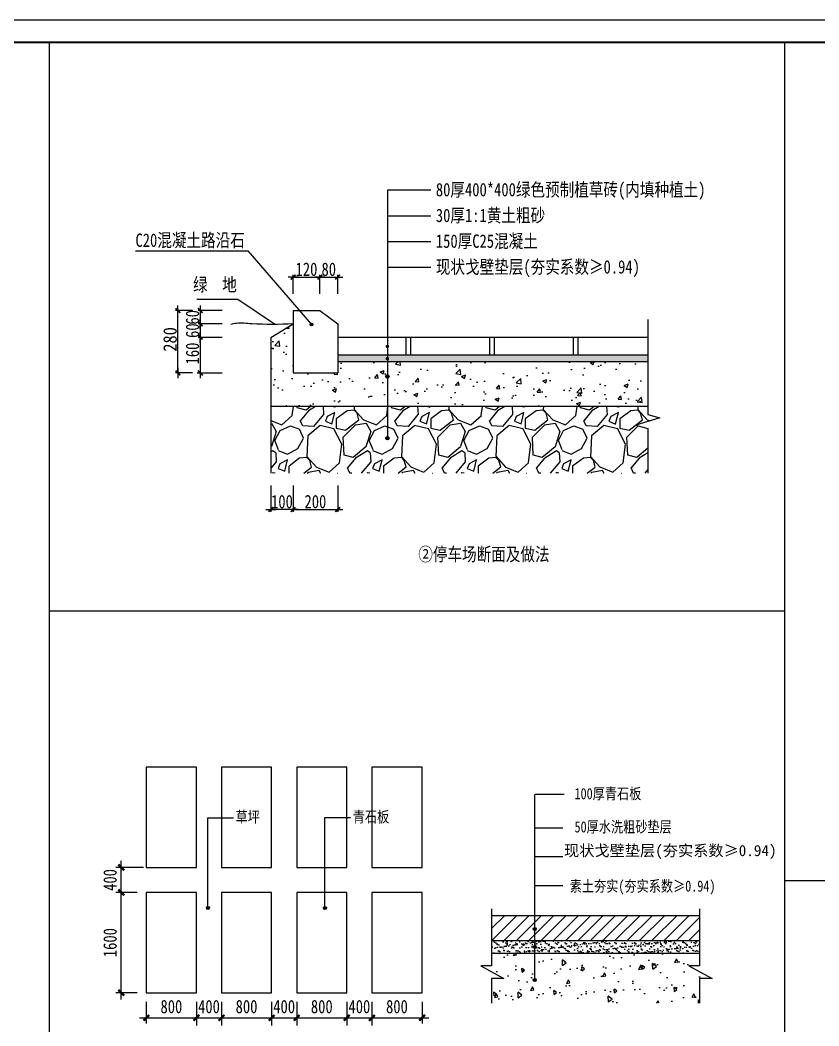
# Model space of a CAD drawing. Header units: inches. Extents: x -2316 to 955, y -265 to 742.
# Drawn here: x -1499.1 to -1319.9, y -70.7 to 155.1 of the extents above; entities that cross this region are included whole.
import ezdxf

# ---------------------------------------------------------------- set-up
doc = ezdxf.new("R2010")
doc.units = ezdxf.units.IN
doc.header["$LTSCALE"] = 1000
doc.header["$MEASUREMENT"] = 0
doc.layers.add('0zd', color=255, linetype='Continuous')
doc.layers.add('文字和字符', color=7, linetype='Continuous')
doc.styles.add('HTZ', font='simhei.ttf', dxfattribs={"width": 0.55})
doc.styles.get("Standard").update_dxf_attribs({"font": ''})
doc.styles.add('宋体', font='', dxfattribs={"width": 0.8})
doc.styles.add('样式 2', font='')
doc.styles.get('Standard').set_extended_font_data('SimSun')
doc.styles.get('宋体').set_extended_font_data('SimSun')
doc.styles.get('样式 2').set_extended_font_data('SimSun')
doc.dimstyles.new('ISO-25', dxfattribs={"dimtxt": 2.5, "dimasz": 2.5, "dimexe": 1.25, "dimexo": 0.625, "dimtad": 1, "dimtxsty": 'Standard', "dimblk": 'ARCHTICK', "dimcen": 2.5, "dimadec": 0, "dimazin": 0, "dimtfac": 1, "dimtmove": 0, "dimatfit": 3, "dimldrblk": 'ARCHTICK', "dimfxl": 1.25, "dimarcsym": 0})

# ---------------------------------------------------------------- blocks, each defined once
blk = doc.blocks.new('TKK')
at = {"layer": '文字和字符'}
blk.add_lwpolyline([(0, 0), (1189, 0), (1189, 841), (0, 841)], close=True, dxfattribs=at)
at = {"layer": '文字和字符', "const_width": 1}
blk.add_lwpolyline([(25, 10), (1179, 10), (1179, 831), (25, 831)], close=True, dxfattribs=at)
blk = doc.blocks.new('_DIMX')
blk.add_line((-150, 0), (150, 0))
at = {"const_width": 50}
blk.add_lwpolyline([(-70, -70), (70, 70)], dxfattribs=at)
blk = doc.blocks.new('_ArchTick')
at = {"color": 0, "linetype": 'ByBlock', "const_width": 0.4}
blk.add_lwpolyline([(-0.5, -0.5), (0.5, 0.5)], dxfattribs=at)
blk = doc.blocks.new('*D137')
at = {"color": 0, "lineweight": -2, "transparency": 16777216}
for p, q in [((-1470.81, -65.26), (-1470.81, -70.11)), ((-1459.56, -65.26), (-1459.56, -70.11)), ((-1472.31, -68.86), (-1458.06, -68.86))]:
    blk.add_line(p, q, dxfattribs=at)
at = {"layer": 'Defpoints', "color": 0, "transparency": 16777216}
for p in [(-1470.81, -64.64), (-1459.56, -64.64), (-1459.56, -68.86)]:
    blk.add_point(p, dxfattribs=at)
at = {"color": 0, "lineweight": -2, "transparency": 16777216, "xscale": 1.3, "yscale": 1.3, "zscale": 1.3, "rotation": 180}
blk.add_blockref('_ArchTick', (-1470.81, -68.86), dxfattribs=at)
at = {"color": 0, "lineweight": -2, "transparency": 16777216, "xscale": 1.3, "yscale": 1.3, "zscale": 1.3}
blk.add_blockref('_ArchTick', (-1459.56, -68.86), dxfattribs=at)
at = {"color": 0, "transparency": 16777216, "insert": (-1465.18, -66.36), "char_height": 3, "attachment_point": 5}
blk.add_mtext('{\\W0.8;800}', dxfattribs=at)
blk = doc.blocks.new('*D138')
at = {"color": 0, "lineweight": -2, "transparency": 16777216}
for p, q in [((-1453.93, -65.26), (-1453.93, -70.11)), ((-1442.68, -65.26), (-1442.68, -70.11)), ((-1455.43, -68.86), (-1441.18, -68.86))]:
    blk.add_line(p, q, dxfattribs=at)
at = {"layer": 'Defpoints', "color": 0, "transparency": 16777216}
for p in [(-1453.93, -64.64), (-1442.68, -64.64), (-1442.68, -68.86)]:
    blk.add_point(p, dxfattribs=at)
at = {"color": 0, "lineweight": -2, "transparency": 16777216, "xscale": 1.3, "yscale": 1.3, "zscale": 1.3, "rotation": 180}
blk.add_blockref('_ArchTick', (-1453.93, -68.86), dxfattribs=at)
at = {"color": 0, "lineweight": -2, "transparency": 16777216, "xscale": 1.3, "yscale": 1.3, "zscale": 1.3}
blk.add_blockref('_ArchTick', (-1442.68, -68.86), dxfattribs=at)
at = {"color": 0, "transparency": 16777216, "insert": (-1448.31, -66.36), "char_height": 3, "attachment_point": 5}
blk.add_mtext('{\\W0.8;800}', dxfattribs=at)
blk = doc.blocks.new('*D139')
at = {"color": 0, "lineweight": -2, "transparency": 16777216}
for p, q in [((-1437.06, -65.26), (-1437.06, -70.11)), ((-1425.81, -65.26), (-1425.81, -70.11)), ((-1438.56, -68.86), (-1424.31, -68.86))]:
    blk.add_line(p, q, dxfattribs=at)
at = {"layer": 'Defpoints', "color": 0, "transparency": 16777216}
for p in [(-1437.06, -64.64), (-1425.81, -64.64), (-1425.81, -68.86)]:
    blk.add_point(p, dxfattribs=at)
at = {"color": 0, "lineweight": -2, "transparency": 16777216, "xscale": 1.3, "yscale": 1.3, "zscale": 1.3, "rotation": 180}
blk.add_blockref('_ArchTick', (-1437.06, -68.86), dxfattribs=at)
at = {"color": 0, "lineweight": -2, "transparency": 16777216, "xscale": 1.3, "yscale": 1.3, "zscale": 1.3}
blk.add_blockref('_ArchTick', (-1425.81, -68.86), dxfattribs=at)
at = {"color": 0, "transparency": 16777216, "insert": (-1431.43, -66.36), "char_height": 3, "attachment_point": 5}
blk.add_mtext('{\\W0.8;800}', dxfattribs=at)
blk = doc.blocks.new('*D140')
at = {"color": 0, "lineweight": -2, "transparency": 16777216}
for p, q in [((-1420.18, -65.26), (-1420.18, -70.11)), ((-1408.93, -65.26), (-1408.93, -70.11)), ((-1421.68, -68.86), (-1407.43, -68.86))]:
    blk.add_line(p, q, dxfattribs=at)
at = {"layer": 'Defpoints', "color": 0, "transparency": 16777216}
for p in [(-1420.18, -64.64), (-1408.93, -64.64), (-1408.93, -68.86)]:
    blk.add_point(p, dxfattribs=at)
at = {"color": 0, "lineweight": -2, "transparency": 16777216, "xscale": 1.3, "yscale": 1.3, "zscale": 1.3, "rotation": 180}
blk.add_blockref('_ArchTick', (-1420.18, -68.86), dxfattribs=at)
at = {"color": 0, "lineweight": -2, "transparency": 16777216, "xscale": 1.3, "yscale": 1.3, "zscale": 1.3}
blk.add_blockref('_ArchTick', (-1408.93, -68.86), dxfattribs=at)
at = {"color": 0, "transparency": 16777216, "insert": (-1414.56, -66.36), "char_height": 3, "attachment_point": 5}
blk.add_mtext('{\\W0.8;800}', dxfattribs=at)
blk = doc.blocks.new('*D141')
at = {"color": 0, "lineweight": -2, "transparency": 16777216}
for p, q in [((-1476.43, -64.73), (-1476.43, -39.23)), ((-1472.84, -40.73), (-1477.68, -40.73)), ((-1472.84, -63.23), (-1477.68, -63.23))]:
    blk.add_line(p, q, dxfattribs=at)
at = {"layer": 'Defpoints', "color": 0, "transparency": 16777216}
for p in [(-1476.43, -40.73), (-1472.21, -40.73), (-1472.21, -63.23)]:
    blk.add_point(p, dxfattribs=at)
at = {"color": 0, "lineweight": -2, "transparency": 16777216, "xscale": 1.3, "yscale": 1.3, "zscale": 1.3}
for p, rotation in [((-1476.43, -40.73), 90), ((-1476.43, -63.23), 270)]:
    blk.add_blockref('_ArchTick', p, dxfattribs=dict(at, rotation=rotation))
at = {"color": 0, "transparency": 16777216, "insert": (-1478.93, -51.98), "char_height": 3, "attachment_point": 5, "rotation": 90}
blk.add_mtext('{\\W0.8;1600}', dxfattribs=at)
blk = doc.blocks.new('*D142')
at = {"color": 0, "lineweight": -2, "transparency": 16777216}
for p, q in [((-1459.56, -65.26), (-1459.56, -70.11)), ((-1453.93, -65.26), (-1453.93, -70.11)), ((-1461.06, -68.86), (-1452.43, -68.86))]:
    blk.add_line(p, q, dxfattribs=at)
at = {"layer": 'Defpoints', "color": 0, "transparency": 16777216}
for p in [(-1459.56, -64.64), (-1453.93, -64.64), (-1453.93, -68.86)]:
    blk.add_point(p, dxfattribs=at)
at = {"color": 0, "lineweight": -2, "transparency": 16777216, "xscale": 1.3, "yscale": 1.3, "zscale": 1.3, "rotation": 180}
blk.add_blockref('_ArchTick', (-1459.56, -68.86), dxfattribs=at)
at = {"color": 0, "lineweight": -2, "transparency": 16777216, "xscale": 1.3, "yscale": 1.3, "zscale": 1.3}
blk.add_blockref('_ArchTick', (-1453.93, -68.86), dxfattribs=at)
at = {"color": 0, "transparency": 16777216, "insert": (-1456.74, -66.36), "char_height": 3, "attachment_point": 5}
blk.add_mtext('{\\W0.8;400}', dxfattribs=at)
blk = doc.blocks.new('*D143')
at = {"color": 0, "lineweight": -2, "transparency": 16777216}
for p, q in [((-1442.68, -65.26), (-1442.68, -70.11)), ((-1437.06, -65.26), (-1437.06, -70.11)), ((-1444.18, -68.86), (-1435.56, -68.86))]:
    blk.add_line(p, q, dxfattribs=at)
at = {"layer": 'Defpoints', "color": 0, "transparency": 16777216}
for p in [(-1442.68, -64.64), (-1437.06, -64.64), (-1437.06, -68.86)]:
    blk.add_point(p, dxfattribs=at)
at = {"color": 0, "lineweight": -2, "transparency": 16777216, "xscale": 1.3, "yscale": 1.3, "zscale": 1.3, "rotation": 180}
blk.add_blockref('_ArchTick', (-1442.68, -68.86), dxfattribs=at)
at = {"color": 0, "lineweight": -2, "transparency": 16777216, "xscale": 1.3, "yscale": 1.3, "zscale": 1.3}
blk.add_blockref('_ArchTick', (-1437.06, -68.86), dxfattribs=at)
at = {"color": 0, "transparency": 16777216, "insert": (-1439.87, -66.36), "char_height": 3, "attachment_point": 5}
blk.add_mtext('{\\W0.8;400}', dxfattribs=at)
blk = doc.blocks.new('*D144')
at = {"color": 0, "lineweight": -2, "transparency": 16777216}
for p, q in [((-1425.81, -65.26), (-1425.81, -70.11)), ((-1420.18, -65.26), (-1420.18, -70.11)), ((-1427.31, -68.86), (-1418.68, -68.86))]:
    blk.add_line(p, q, dxfattribs=at)
at = {"layer": 'Defpoints', "color": 0, "transparency": 16777216}
for p in [(-1425.81, -64.64), (-1420.18, -64.64), (-1420.18, -68.86)]:
    blk.add_point(p, dxfattribs=at)
at = {"color": 0, "lineweight": -2, "transparency": 16777216, "xscale": 1.3, "yscale": 1.3, "zscale": 1.3, "rotation": 180}
blk.add_blockref('_ArchTick', (-1425.81, -68.86), dxfattribs=at)
at = {"color": 0, "lineweight": -2, "transparency": 16777216, "xscale": 1.3, "yscale": 1.3, "zscale": 1.3}
blk.add_blockref('_ArchTick', (-1420.18, -68.86), dxfattribs=at)
at = {"color": 0, "transparency": 16777216, "insert": (-1422.99, -66.36), "char_height": 3, "attachment_point": 5}
blk.add_mtext('{\\W0.8;400}', dxfattribs=at)
blk = doc.blocks.new('*D145')
at = {"color": 0, "lineweight": -2, "transparency": 16777216}
for p, q in [((-1476.43, -42.23), (-1476.43, -33.61)), ((-1471.43, -35.11), (-1477.68, -35.11)), ((-1472.84, -40.73), (-1477.68, -40.73))]:
    blk.add_line(p, q, dxfattribs=at)
at = {"layer": 'Defpoints', "color": 0, "transparency": 16777216}
for p in [(-1476.43, -35.11), (-1470.81, -35.11), (-1472.21, -40.73)]:
    blk.add_point(p, dxfattribs=at)
at = {"color": 0, "lineweight": -2, "transparency": 16777216, "xscale": 1.3, "yscale": 1.3, "zscale": 1.3}
for p, rotation in [((-1476.43, -35.11), 90), ((-1476.43, -40.73), 270)]:
    blk.add_blockref('_ArchTick', p, dxfattribs=dict(at, rotation=rotation))
at = {"color": 0, "transparency": 16777216, "insert": (-1478.93, -37.92), "char_height": 3, "attachment_point": 5, "rotation": 90}
blk.add_mtext('{\\W0.8;400}', dxfattribs=at)

msp = doc.modelspace()

# ---------------------------------------------------------------- hatches: boundary and pattern name
h = msp.add_hatch()
h.set_pattern_fill('AR-CONC', color=252, scale=0.05, style=0)
h.set_pattern_definition([(50, (-1401.341, 73.19), (9.1092, -0.797), [0.9525, -10.4775]), (355, (-1401.341, 73.19), (-1.7622, 9.5528), [0.762, -8.382]), (100.451, (-1400.582, 73.123), (7.347, 8.7559), [0.8095, -8.9045]), (46.184, (-1401.341, 75.73), (13.554, -2.102), [1.4288, -15.7163]), (96.636, (-1400.212, 75.555), (11.8702, 12.3713), [1.2143, -13.3568]), (351.184, (-1401.341, 75.73), (11.87, 12.3713), [1.143, -12.573]), (21, (-1400.071, 75.095), (7.5807, -5.1133), [0.9525, -10.4775]), (326, (-1400.071, 75.095), (3.0901, 9.2094), [0.762, -8.382]), (71.451, (-1399.44, 74.669), (10.6708, 4.0961), [0.8095, -8.9045]), (37.5, (-1401.3413, 73.1897), (0.15443, 4.22775), [0, -8.2804, 0, -8.509, 0, -8.41375]), (7.5, (-1401.3413, 73.1897), (3.341, 5.00903), [0, -4.8514, 0, -8.0899, 0, -3.20675]), (327.5, (-1404.1734, 73.1897), (6.77953, -0.28644), [0, -3.175, 0, -9.906, 0, -13.1445]), (317.5, (-1405.4434, 73.1897), (7.40646, 1.2713), [0, -4.1275, 0, -6.5786, 0, -9.3345])])
h.paths.add_polyline_path([(-1437.86, 86.88), (-1442.86, 83.88), (-1442.86, 68.38), (-1358.25, 68.38), (-1358.25, 78.38), (-1427.86, 78.38), (-1427.86, 75.88), (-1437.86, 75.88)])
h = msp.add_hatch(color=256)
edge = h.paths.add_edge_path()
edge.add_arc((-1433.74, 86.77), 0.327, 0, 360)
h = msp.add_hatch(color=256)
edge = h.paths.add_edge_path()
edge.add_arc((-1416.71, 81.83), 0.409, 0, 360)
h = msp.add_hatch()
h.set_pattern_fill('AR-SAND', color=252, scale=0.394356, angle=45, style=0)
h.set_pattern_definition([(82.5, (-3521.00874, 606.18893), (-0.55486462, 0.51973297), [0, -0.5994217, 0, -0.67040584, 0, -0.64082912]), (52.5, (-3521.0087, 606.1889), (-0.29345537, 1.28046717), [0, -0.32337223, 0, -0.54026824, 0, -0.2070371]), (12.5, (-3521.3517, 605.84594), (0.86680686, 0.86996294), [0, -0.19717819, 0, -0.70984148, 0, -0.92673749]), (2.5, (-3521.3517, 605.8459), (0.593523, 1.08300627), [0, -0.0985891, 0, -0.46534053, 0, -0.53238111])])
h.paths.add_polyline_path([(-1358.25, 79.88), (-1427.86, 79.88), (-1427.86, 78.38), (-1358.25, 78.38)])
h = msp.add_hatch(color=256)
edge = h.paths.add_edge_path()
edge.add_arc((-1416.71, 79.12), 0.409, 0, 360)
h = msp.add_hatch(color=256)
edge = h.paths.add_edge_path()
edge.add_arc((-1416.71, 75.11), 0.409, 0, 360)
h = msp.add_hatch()
h.set_pattern_fill('GRAVEL', color=252, scale=15, angle=45, style=0)
h.set_pattern_definition([(273.0128, (-1378.2175, 79.0752), (10.606635, -180.312226), [2.018, -199.7863]), (229.9697, (-1378.1114, 77.0599), (116.672723, 137.885742), [3.463, -342.8389]), (177.5104, (-1380.3388, 74.4083), (222.738631, -10.606792), [2.4418, -241.7405]), (312.2737, (-1381.8237, 67.62), (-201.525479, 222.738598), [3.15357, -312.2034]), (337.8337, (-1379.7024, 65.2866), (-180.312297, 74.246069), [3.0923, -306.1406]), (42.2737, (-1376.8386, 64.11986), (-222.738598, -201.525479), [3.15357, -312.2034]), (82.6942, (-1374.5052, 66.2412), (-31.819985, -243.951817), [4.17044, -412.87274]), (117.2553, (-1373.97485, 70.37775), (-159.0988726, 307.591526), [3.9373, -389.7948]), (166.4296, (-1375.778, 73.8779), (-222.738672, 53.032869), [3.16425, -313.2611]), (220.2364, (-1378.8539, 74.6204), (127.279142, 106.066118), [3.6125, -177.01145]), (267.3974, (-1381.6116, 72.28694), (-10.6067637, -243.951835), [4.6717, -462.50063]), (183.814, (-1371.2171, 78.0145), (-137.885826, -10.606662), [1.5945, -157.8577]), (216.4692, (-1372.8081, 77.90844), (159.0990924, 116.6725175), [3.03356, -300.32267]), (270, (-1375.248, 76.105), (10.6066, -10.6066), [2.1213, -19.092]), (248.1986, (-1377.2629, 76.6356), (31.81979, 74.246224), [1.1424, -113.0942]), (336.8014, (-1377.6872, 75.575), (-42.42641, 21.21321), [1.6155, -79.162]), (75.964, (-1376.2022, 74.9386), (10.60655, 53.03301), [2.624, -84.8403]), (206.565, (-1375.566, 77.484), (31.8198, 10.60662), [1.8974, -45.5368]), (61.3895, (-1383.839, 69.42316), (74.246313, 137.885769), [2.658, -263.1427]), (115.3462, (-1382.5662, 71.7566), (74.246286, -159.098999), [2.2299, -220.7611]), (338.1986, (-1377.6872, 79.6055), (-74.246224, 31.81979), [2.2847, -111.9519]), (28.6105, (-1375.5658, 78.757), (-137.885769, -74.246313), [2.658, -263.1427]), (24.444, (-1377.2629, 62.847), (-74.24619, -31.819867), [2.5632, -125.5969]), (339.7751, (-1374.9294, 63.9077), (-169.705582, 63.63973), [2.1477, -212.61965]), (111.8014, (-1366.9745, 69.105), (-31.81979, 74.246224), [2.2847, -111.9519]), (62.354, (-1367.823, 71.2263), (-95.459496, -180.312193), [2.51447, -248.93136]), (114.444, (-1372.1717, 63.9077), (31.819867, -74.24619), [1.2816, -126.8785]), (146.31, (-1367.611, 68.4686), (-53.03299, 31.81984), [0.7649, -75.7204]), (210.964, (-1368.2473, 68.893), (42.4264, 21.21323), [3.0923, -58.7543]), (231.009, (-1370.8989, 67.3018), (95.459421, 116.67261), [2.86575, -283.70885]), (348.69, (-1375.2476, 73.984), (-31.81981, 10.60658), [2.1633, -51.92]), (38.1572, (-1373.1263, 73.55973), (201.525512, 159.098935), [3.7769, -373.91345]), (105.9454, (-1370.1565, 75.8932), (31.81981, -116.672624), [1.5443, -152.8901]), (135, (-1370.58, 77.378), (-21.2132, 2e-15), [0.9, -14.1]), (165.2564, (-1371.4293, 67.4079), (116.672591, -31.819886), [2.0839, -206.3028]), (93.0128, (-1373.4445, 67.9382), (-10.606635, 180.312226), [4.0361, -197.7683]), (45, (-1373.657, 71.969), (2e-15, 21.2132), [3.9, -11.1]), (10.3048, (-1370.8989, 74.7265), (-180.312261, -31.819653), [2.3717, -234.7991]), (299.0546, (-1368.5655, 75.1507), (31.81981, -53.03301), [2.184, -107.0176]), (252.646, (-1367.5048, 73.24153), (-95.45929, -307.591489), [3.556, -352.0421]), (220.4261, (-1368.5655, 69.8474), (-148.4923757, -127.2792824), [3.762, -372.4361])])
h.paths.add_polyline_path([(-1358.25, 63.4), (-1360.95, 64.14), (-1355.55, 65.8), (-1358.25, 66.55), (-1358.25, 68.38), (-1442.86, 68.38), (-1442.86, 53.38), (-1358.25, 53.38)])
edge = h.paths.add_edge_path(flags=16)
edge.add_arc((-1389.31, 59.69), 0.409, 0, 360)
h = msp.add_hatch(color=256)
edge = h.paths.add_edge_path()
edge.add_arc((-1416.71, 61.25), 0.409, 0, 360)
h = msp.add_hatch(color=256)
edge = h.paths.add_edge_path()
edge.add_arc((-1456.99, -44.21), 0.338, 0, 360)
h = msp.add_hatch(color=256)
edge = h.paths.add_edge_path()
edge.add_arc((-1430.71, -44.21), 0.338, 0, 360)
h = msp.add_hatch()
h.set_pattern_fill('ANSI31', color=252, scale=15.625, style=0)
h.set_pattern_definition([(45, (-2779.409, 1001.2955), (-1.381068, 1.381068), [])])
h.paths.add_polyline_path([(-1370.74, -45.88), (-1393.33, -45.88), (-1393.33, -51.51), (-1370.74, -51.51)])
h.paths.add_polyline_path([(-1346.65, -45.88), (-1370.74, -45.88), (-1370.74, -51.51), (-1346.65, -51.51)])
h = msp.add_hatch(color=256)
edge = h.paths.add_edge_path()
edge.add_arc((-1383.65, -48.92), 0.338, 0, 360)
h = msp.add_hatch()
h.set_pattern_fill('AR-SAND', color=252, scale=0.028125, style=0)
h.set_pattern_definition([(37.5, (-23655.3118, 36353.7833), (-0.04500088, 1.37647473), [0, -1.08585, 0, -1.2144375, 0, -1.160859375]), (7.5, (-23655.3118, 36353.7833), (1.26428423, 2.016070595), [0, -0.5857875, 0, -0.97869375, 0, -0.375046875]), (327.5, (-23656.1905, 36353.7833), (2.22466604, 0.004042082), [0, -0.3571875, 0, -1.285875, 0, -1.67878125]), (317.5, (-23656.1905, 36353.7833), (2.14750252, 0.62698872), [0, -0.17859375, 0, -0.8429625, 0, -0.96440625])])
h.paths.add_polyline_path([(-1370.74, -51.51), (-1370.74, -54.32), (-1346.65, -54.32), (-1346.65, -51.51)])
h.paths.add_polyline_path([(-1370.74, -54.32), (-1370.74, -51.51), (-1393.33, -51.51), (-1393.33, -54.32)])
h = msp.add_hatch(color=256)
edge = h.paths.add_edge_path()
edge.add_arc((-1383.65, -52.98), 0.338, 0, 360)
h = msp.add_hatch()
h.set_pattern_fill('AR-CONC', color=252, scale=0.045, angle=45, style=0)
h.set_pattern_definition([(95, (-1566.216, 835.557), (6.30426, 5.2899), [0.85725, -9.42975]), (40, (-1566.216, 835.557), (-7.200805, 4.957965), [0.6858, -7.5438]), (145.451, (-1565.691, 835.998), (-0.8965, 10.24786), [0.72855, -8.01405]), (91.1842, (-1567.833, 837.174), (9.96346, 7.2879), [1.28587, -14.14462]), (141.6356, (-1567.002, 837.781), (-0.31888, 15.42719), [1.09282, -12.02107]), (36.184, (-1567.833, 837.174), (-0.31885, 15.42719), [1.0287, -11.3157]), (66, (-1566.62, 837.5776), (8.078425, 1.570287), [0.85725, -9.42975]), (11, (-1566.62, 837.578), (-3.8943, 7.82735), [0.6858, -7.5438]), (116.4514, (-1565.947, 837.7085), (4.1841, 9.39764), [0.72855, -8.01405]), (82.5, (-1566.216, 835.557), (-2.592246, 2.788804), [0, -7.45236, 0, -7.6581, 0, -7.572375]), (52.5, (-1566.216, 835.557), (-1.061538, 5.313915), [0, -4.36626, 0, -7.28091, 0, -2.886075]), (12.5, (-1568.0184, 833.7547), (4.496754, 4.132179), [0, -2.8575, 0, -8.9154, 0, -11.83005]), (2.5, (-1568.8266, 832.9465), (3.904376, 5.522508), [0, -3.71475, 0, -5.92074, 0, -8.40105])])
h.paths.add_polyline_path([(-1346.65, -58.49), (-1349.03, -57.19), (-1346.65, -57.19), (-1346.65, -54.32), (-1393.33, -54.32), (-1393.33, -65.57), (-1346.65, -65.57)])
h = msp.add_hatch(color=256)
edge = h.paths.add_edge_path()
edge.add_arc((-1383.65, -60.37), 0.338, 0, 360)

# ---------------------------------------------------------------- linework, layer by layer
for p, q in [((-1416.71, 116.89), (-1416.71, 60.84)), ((-1406.94, 116.89), (-1416.71, 116.89)), ((-1406.94, 111.11), (-1416.71, 111.11)), ((-1406.94, 105.33), (-1416.71, 105.33)), ((-1473.26, 103.29), (-1448.01, 103.29)), ((-1448.01, 103.29), (-1433.74, 86.77)), ((-1406.94, 99.55), (-1416.71, 99.55)), ((-1437.86, 93.63), (-1437.86, 97.9)), ((-1437.85, 97.4), (-1431.87, 97.4)), ((-1431.86, 93.63), (-1431.86, 97.9)), ((-1431.86, 93.63), (-1431.86, 97.9)), ((-1431.85, 97.4), (-1427.87, 97.4)), ((-1427.86, 93.63), (-1427.86, 97.9)), ((-1459.47, 92.45), (-1450.27, 92.45)), ((-1450.27, 92.45), (-1441.78, 86.79)), ((-1460.41, 89.88), (-1464.22, 89.88)), ((-1463.72, 75.88), (-1463.72, 89.87)), ((-1453.81, 89.88), (-1459.19, 89.88)), ((-1458.69, 89.88), (-1458.69, 86.88)), ((-1431.86, 89.88), (-1427.86, 86.88)), ((-1453.81, 86.88), (-1459.19, 86.88)), ((-1453.81, 86.88), (-1459.19, 86.88)), ((-1453.81, 86.88), (-1459.19, 86.88)), ((-1458.69, 86.88), (-1458.69, 86.89)), ((-1458.69, 86.88), (-1458.69, 83.88)), ((-1427.86, 86.88), (-1427.86, 83.88)), ((-1453.81, 83.88), (-1459.19, 83.88)), ((-1453.81, 83.88), (-1459.19, 83.88)), ((-1458.69, 83.87), (-1458.69, 83.86)), ((-1458.69, 83.87), (-1458.69, 75.88)), ((-1427.86, 83.88), (-1427.86, 75.88)), ((-1412.55, 83.88), (-1412.55, 79.88)), ((-1411.49, 83.88), (-1411.49, 79.88)), ((-1393.8, 83.88), (-1393.8, 79.88)), ((-1392.74, 83.88), (-1392.74, 79.88)), ((-1375.05, 83.88), (-1375.05, 79.88)), ((-1373.99, 83.88), (-1373.99, 79.88)), ((-1460.41, 75.88), (-1464.22, 75.88)), ((-1454.53, 75.87), (-1459.38, 75.87)), ((-1453.81, 75.87), (-1459.19, 75.87)), ((-1442.88, 50.6), (-1442.88, 44.74)), ((-1437.86, 50.6), (-1437.86, 44.74)), ((-1427.86, 50.6), (-1427.86, 44.74)), ((-1442.87, 45.24), (-1442.88, 45.24)), ((-1437.86, 45.24), (-1442.86, 45.24)), ((-1437.86, 46.24), (-1437.86, 45.74)), ((-1437.85, 45.24), (-1427.87, 45.24)), ((-1437.85, 45.24), (-1437.85, 45.24)), ((-1377, -18.73), (-1383.65, -18.73)), ((-1377.35, -26.28), (-1383.65, -26.28)), ((-1377.35, -32.76), (-1383.65, -32.76)), ((-1377.35, -39.24), (-1383.65, -39.24)), ((-1459.56, -65.52), (-1459.56, -70.61)), ((-1453.93, -65.52), (-1453.93, -70.61)), ((-1442.68, -65.52), (-1442.68, -70.61)), ((-1437.06, -65.52), (-1437.06, -70.61)), ((-1425.81, -65.52), (-1425.81, -70.61)), ((-1420.18, -65.52), (-1420.18, -70.61))]:
    msp.add_line(p, q)
for points in [[(-1437.86, 89.88), (-1431.86, 89.88)], [(-1437.86, 89.88), (-1437.86, 75.88)], [(-1442.86, 83.88), (-1437.86, 86.88)], [(-1358.25, 87.88), (-1358.25, 66.55), (-1355.55, 65.8), (-1360.95, 64.14), (-1358.25, 63.4), (-1358.25, 53.38)], [(-1442.86, 83.88), (-1442.86, 53.38)], [(-1358.25, 83.88), (-1427.86, 83.88)], [(-1358.25, 79.88), (-1427.86, 79.88)], [(-1358.25, 78.38), (-1427.86, 78.38)], [(-1437.86, 75.88), (-1427.86, 75.88)], [(-1358.25, 68.38), (-1442.86, 68.38)], [(-1383.65, -60.71), (-1383.65, -18.73)], [(-1393.33, -44.39), (-1393.33, -57.19), (-1395.72, -57.19), (-1390.54, -60.01), (-1393.33, -60.01), (-1393.33, -65.57)], [(-1346.65, -44.39), (-1346.65, -57.19), (-1349.03, -57.19), (-1343.85, -60.01), (-1346.65, -60.01), (-1346.65, -65.57)], [(-1393.33, -45.88), (-1346.65, -45.88)], [(-1393.33, -51.51), (-1346.65, -51.51)], [(-1393.33, -54.32), (-1346.65, -54.32)]]:
    msp.add_lwpolyline(points)
for points in [[(-1470.81, -12.61), (-1470.81, -35.11), (-1459.56, -35.11), (-1459.56, -12.61)], [(-1453.93, -12.61), (-1453.93, -35.11), (-1442.68, -35.11), (-1442.68, -12.61)], [(-1437.06, -12.61), (-1437.06, -35.11), (-1425.81, -35.11), (-1425.81, -12.61)], [(-1420.18, -12.61), (-1420.18, -35.11), (-1408.93, -35.11), (-1408.93, -12.61)], [(-1470.81, -40.73), (-1470.81, -63.23), (-1459.56, -63.23), (-1459.56, -40.73)], [(-1453.93, -40.73), (-1453.93, -63.23), (-1442.68, -63.23), (-1442.68, -40.73)], [(-1437.06, -40.73), (-1437.06, -63.23), (-1425.81, -63.23), (-1425.81, -40.73)], [(-1420.18, -40.73), (-1420.18, -63.23), (-1408.93, -63.23), (-1408.93, -40.73)]]:
    msp.add_lwpolyline(points, close=True)
at = {"flags": 128}
for points in [[(-1456.99, -44.21), (-1456.99, -23.94), (-1451.25, -23.94)], [(-1430.71, -44.21), (-1430.71, -23.9), (-1424.97, -23.9)]]:
    msp.add_lwpolyline(points, dxfattribs=at)
for centre, radius in [((-1433.74, 86.77), 0.327), ((-1416.71, 75.11), 0.409), ((-1416.71, 61.25), 0.409), ((-1456.99, -44.21), 0.338), ((-1430.71, -44.21), 0.338), ((-1383.65, -48.92), 0.338), ((-1383.65, -52.98), 0.338), ((-1383.65, -60.37), 0.338)]:
    msp.add_circle(centre, radius)
at = {"start_tangent": (-0.999629, -0.027246), "end_tangent": (-0.978508, -0.206208)}
msp.add_spline([(-1437.86, 86.88), (-1447.13, 86.92), (-1450.58, 87), (-1451.87, 86.79)], degree=3, dxfattribs=at)
at = {"layer": '0zd'}
for points in [[(-1709.99, -105.64), (-1492.51, -105.64), (-1492.51, 150.09)], [(-1492.51, 22.46), (-1327.49, 22.46), (-1327.49, 150.09)], [(-1492.51, -105.64), (-1327.49, -105.64), (-1327.49, 22.46)], [(-1470.81, -35.11), (-1459.56, -35.11)], [(-1327.49, -38.03), (-1190.23, -38.03)]]:
    msp.add_lwpolyline(points, dxfattribs=at)

# ---------------------------------------------------------------- block references
for name, p, xscale, yscale, zscale in [('TKK', (-1722.48, -265.06), 0.4995794785534144, 0.4995794785534144, 0.4995794785534144), ('_DIMX', (-1431.86, 97.4), 0.007500000044728949, 0.007500000044728949, 0.007500000044728949), ('_DIMX', (-1427.86, 97.4), 0.007500000044728949, 0.007500000044728949, 0.007500000044728949), ('_DIMX', (-1442.86, 45.24), 0.007500000044728949, 0.007500000044728949, 0.007500000044728949), ('_DIMX', (-1427.86, 45.24), 0.007500000044728949, 0.007500000044728949, 0.007500000044728949)]:
    msp.add_blockref(name, p, dxfattribs=dict(xscale=xscale, yscale=yscale, zscale=zscale))
at = {"xscale": 0.007500000044728949, "yscale": 0.007500000044728949, "zscale": 0.007500000044728949}
for p, rotation in [((-1437.86, 97.4), 180), ((-1431.86, 97.4), 180), ((-1463.72, 89.88), 90), ((-1458.69, 89.88), 270), ((-1458.69, 86.88), 270), ((-1458.69, 86.88), 90), ((-1458.69, 83.88), 90), ((-1458.69, 83.88), 90), ((-1463.72, 75.88), 270), ((-1458.69, 75.87), 270), ((-1437.86, 45.24), 180), ((-1437.86, 45.24), 180)]:
    msp.add_blockref('_DIMX', p, dxfattribs=dict(at, rotation=rotation))

# ---------------------------------------------------------------- texts
at = {"width": 0.8}
for s, height, style, p in [('80厚400*400绿色预制植草砖(内填种植土) ', 3, '宋体', (-1405.83, 115.54)), ('30厚1:1黄土粗砂 ', 3, '宋体', (-1405.83, 109.76)), ('C20混凝土路沿石', 3, '宋体', (-1473.24, 104.19)), ('150厚C25混凝土', 3, '宋体', (-1405.83, 103.98)), ('现状戈壁垫层(夯实系数≥0.94)  ', 3, '宋体', (-1405.83, 98.2)), ('绿  地', 3, '宋体', (-1460.31, 94.23)), ('100厚青石板', 2.5, '样式 2', (-1374.71, -19.79)), ('草坪', 2.5, '样式 2', (-1450.77, -25.02)), ('青石板', 2.5, '样式 2', (-1424.48, -24.98)), ('50厚水洗粗砂垫层', 2.5, '样式 2', (-1374.71, -27.24)), ('素土夯实(夯实系数≥0.94) ', 2.5, '样式 2', (-1375.78, -40.54))]:
    msp.add_text(s, height=height, dxfattribs=dict(at, style=style)).set_placement(p)
at = {"color": 0, "style": 'HTZ', "width": 0.8}
msp.add_text('②停车场断面及做法', height=3, dxfattribs=at).set_placement((-1409.77, 33.69))
at = {"color": 7, "char_height": 3, "attachment_point": 5, "style": '宋体'}
for s, insert in [('\\A1;{\\W0.8;120}', (-1434.86, 99.15)), ('\\A1;{\\W0.8;80}', (-1429.86, 99.15)), ('\\A1;{\\W0.8;100}', (-1440.36, 46.99)), ('\\A1;{\\W0.8;200}', (-1432.86, 46.99))]:
    msp.add_mtext(s, dxfattribs=dict(at, insert=insert))
at = {"color": 7, "char_height": 3, "attachment_point": 5, "rotation": 90, "style": '宋体'}
for s, insert in [('\\A1;{\\W0.8;60}', (-1460.44, 88.38)), ('\\A1;{\\W0.9;280}', (-1465.47, 83.42)), ('\\A1;{\\W0.8;60}', (-1460.44, 85.38)), ('\\A1;{\\W0.8;160}', (-1460.44, 80.25))]:
    msp.add_mtext(s, dxfattribs=dict(at, insert=insert))
at = {"insert": (-1377.06, -30.07), "char_height": 2.5, "width": 83.4378, "attachment_point": 1, "style": '样式 2'}
msp.add_mtext('现状戈壁垫层(夯实系数≥0.94)  ', dxfattribs=at)

# ---------------------------------------------------------------- dimensions: what is measured, and where the dimension line sits
for base, p1, p2, angle, text, picture, middle, dimtype in [((-1476.43, -35.11), (-1472.21, -40.73), (-1470.81, -35.11), 90, '{\\W0.8;400}', '*D145', (-1476.43, -37.92), 128), ((-1476.43, -40.73), (-1472.21, -63.23), (-1472.21, -40.73), 90, '{\\W0.8;1600}', '*D141', (-1476.43, -51.98), 128), ((-1453.93, -68.86), (-1459.56, -64.64), (-1453.93, -64.64), 0, '{\\W0.8;400}', '*D142', (-1456.74, -68.86), 129), ((-1437.06, -68.86), (-1442.68, -64.64), (-1437.06, -64.64), 0, '{\\W0.8;400}', '*D143', (-1439.87, -68.86), 129), ((-1420.18, -68.86), (-1425.81, -64.64), (-1420.18, -64.64), 0, '{\\W0.8;400}', '*D144', (-1422.99, -68.86), 129)]:
    dim = msp.add_linear_dim(base=base, p1=p1, p2=p2, angle=angle, text=text, dimstyle='ISO-25', override={"dimtxt": 3, "dimasz": 1.3, "dimgap": 1, "dimdec": 0, "dimdle": 1.5})
    dim.commit()
    dim.dimension.update_dxf_attribs({"geometry": picture, "text_midpoint": middle, "dimtype": dimtype})
for base, p1, p2, override, picture, middle in [((-1459.56, -68.86), (-1470.81, -64.64), (-1459.56, -64.64), {"dimtxt": 3, "dimasz": 1.3, "dimgap": 1, "dimdec": 0, "dimdle": 1.5}, '*D137', (-1465.18, -66.36)), ((-1442.68, -68.86), (-1453.93, -64.64), (-1442.68, -64.64), {"dimtxt": 3, "dimasz": 1.3, "dimgap": 1, "dimdec": 0, "dimdle": 1.5}, '*D138', (-1448.31, -66.36)), ((-1425.81, -68.86), (-1437.06, -64.64), (-1425.81, -64.64), {"dimtxt": 3, "dimasz": 1.3, "dimgap": 1, "dimdec": 0, "dimdle": 1.5}, '*D139', (-1431.43, -66.36)), ((-1408.93, -68.86), (-1420.18, -64.64), (-1408.93, -64.64), {"dimtxt": 3, "dimasz": 1.3, "dimgap": 1, "dimdec": 0, "dimblk1": 'ArchTick', "dimblk2": 'ArchTick', "dimsah": 1, "dimdle": 1.5}, '*D140', (-1414.56, -66.36))]:
    dim = msp.add_linear_dim(base=base, p1=p1, p2=p2, text='{\\W0.8;800}', dimstyle='ISO-25', override=override)
    dim.commit()
    dim.dimension.update_dxf_attribs({"geometry": picture, "text_midpoint": middle})

doc.saveas('drawing.dxf')
